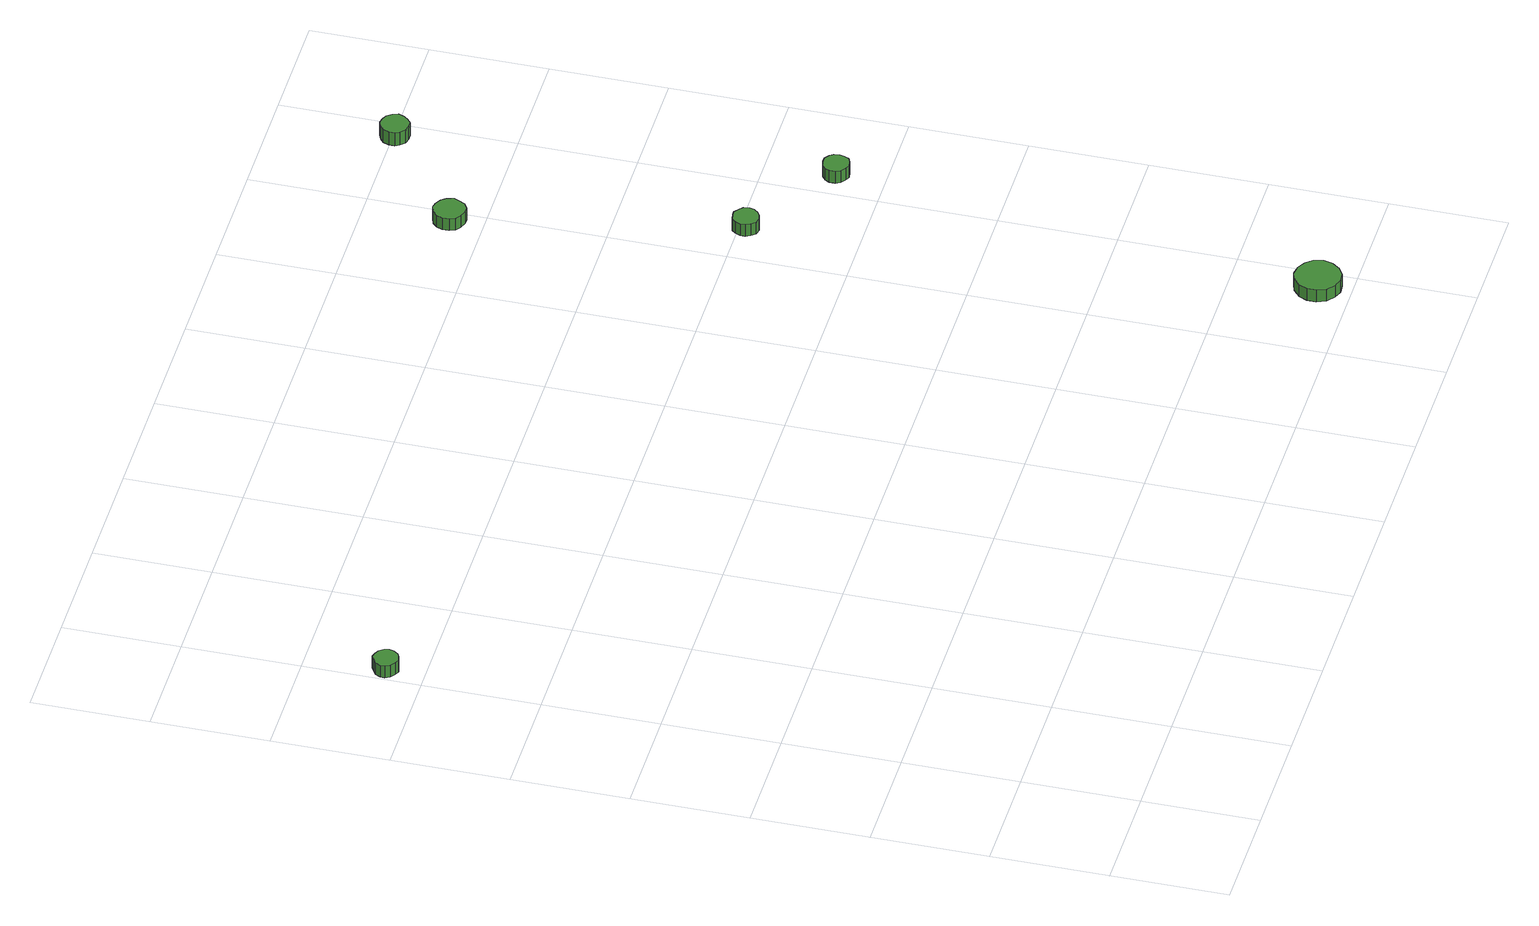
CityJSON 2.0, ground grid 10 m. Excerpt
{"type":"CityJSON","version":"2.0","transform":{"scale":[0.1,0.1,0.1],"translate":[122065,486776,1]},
"CityObjects":{
"tree1":{"type":"SolitaryVegetationObject","attributes":{"function":"something"},"geometry":[{"type":"MultiSurface","lod":"1","boundaries":[[[0,1,2,3,4,5,6,7,8,9,10,11,12,13,14]],[[15,16,17,18,19,20,21,22,23,24,25,26,27,28,29]],[[0,29,28,1]],[[1,28,27,2]],[[2,27,26,3]],[[3,26,25,4]],[[4,25,24,5]],[[5,24,23,6]],[[6,23,22,7]],[[7,22,21,8]],[[8,21,20,9]],[[9,20,19,10]],[[10,19,18,11]],[[11,18,17,12]],[[12,17,16,13]],[[13,16,15,14]],[[14,15,29,0]]]}]},
"tree2":{"type":"SolitaryVegetationObject","attributes":{"function":"something"},"geometry":[{"type":"MultiSurface","lod":"1","boundaries":[[[30,31,32,33,34,35,36,37,38,39,40,41,42,43,44]],[[45,46,47,48,49,50,51,52,53,54,55,56,57,58,59]],[[30,59,58,31]],[[31,58,57,32]],[[32,57,56,33]],[[33,56,55,34]],[[34,55,54,35]],[[35,54,53,36]],[[36,53,52,37]],[[37,52,51,38]],[[38,51,50,39]],[[39,50,49,40]],[[40,49,48,41]],[[41,48,47,42]],[[42,47,46,43]],[[43,46,45,44]],[[44,45,59,30]]]}]},
"tree3":{"type":"SolitaryVegetationObject","attributes":{"function":"something"},"geometry":[{"type":"MultiSurface","lod":"1","boundaries":[[[60,61,62,63,64,65,66,67,68,69,70,71,72,73,74]],[[75,76,77,78,79,80,81,82,83,84,85,86,87,88,89]],[[60,89,88,61]],[[61,88,87,62]],[[62,87,86,63]],[[63,86,85,64]],[[64,85,84,65]],[[65,84,83,66]],[[66,83,82,67]],[[67,82,81,68]],[[68,81,80,69]],[[69,80,79,70]],[[70,79,78,71]],[[71,78,77,72]],[[72,77,76,73]],[[73,76,75,74]],[[74,75,89,60]]]}]},
"tree4":{"type":"SolitaryVegetationObject","attributes":{"function":"something"},"geometry":[{"type":"MultiSurface","lod":"1","boundaries":[[[90,91,92,93,94,95,96,97,98,99,100,101,102,103,104]],[[105,106,107,108,109,110,111,112,113,114,115,116,117,118,119]],[[90,119,118,91]],[[91,118,117,92]],[[92,117,116,93]],[[93,116,115,94]],[[94,115,114,95]],[[95,114,113,96]],[[96,113,112,97]],[[97,112,111,98]],[[98,111,110,99]],[[99,110,109,100]],[[100,109,108,101]],[[101,108,107,102]],[[102,107,106,103]],[[103,106,105,104]],[[104,105,119,90]]]}]},
"tree5":{"type":"SolitaryVegetationObject","attributes":{"function":"something"},"geometry":[{"type":"MultiSurface","lod":"1","boundaries":[[[120,121,122,123,124,125,126,127,128,129,130,131,132,133,134]],[[135,136,137,138,139,140,141,142,143,144,145,146,147,148,149]],[[120,149,148,121]],[[121,148,147,122]],[[122,147,146,123]],[[123,146,145,124]],[[124,145,144,125]],[[125,144,143,126]],[[126,143,142,127]],[[127,142,141,128]],[[128,141,140,129]],[[129,140,139,130]],[[130,139,138,131]],[[131,138,137,132]],[[132,137,136,133]],[[133,136,135,134]],[[134,135,149,120]]]}]},
"tree6":{"type":"SolitaryVegetationObject","attributes":{"function":"something"},"geometry":[{"type":"MultiSurface","lod":"1","boundaries":[[[150,151,152,153,154,155,156,157,158,159,160,161,162,163,164]],[[165,166,167,168,169,170,171,172,173,174,175,176,177,178,179]],[[150,179,178,151]],[[151,178,177,152]],[[152,177,176,153]],[[153,176,175,154]],[[154,175,174,155]],[[155,174,173,156]],[[156,173,172,157]],[[157,172,171,158]],[[158,171,170,159]],[[159,170,169,160]],[[160,169,168,161]],[[161,168,167,162]],[[162,167,166,163]],[[163,166,165,164]],[[164,165,179,150]]]}]}
},
"vertices":[
[25,633,13],[24,637,13],[21,641,13],[17,643,13],[13,644,13],[9,642,13],[5,639,13],[3,635,13],[3,631,13],[5,627,13],[9,624,13],[13,622,13],[17,623,13],[21,625,13],[24,629,13],[24,629,1],[21,625,1],[17,623,1],[13,622,1],[9,624,1],[5,627,1],[3,631,1],[3,635,1],[5,639,1],[9,642,1],[13,644,1],[17,643,1],[21,641,1],[24,637,1],[25,633,1],
[702,29,13],[700,37,13],[695,43,13],[688,47,13],[680,48,13],[673,46,13],[666,40,13],[663,33,13],[663,25,13],[666,17,13],[673,12,13],[680,9,13],[688,10,13],[695,14,13],[700,21,13],[700,21,1],[695,14,1],[688,10,1],[680,9,1],[673,12,1],[666,17,1],[663,25,1],[663,33,1],[666,40,1],[673,46,1],[680,48,1],[688,47,1],[695,43,1],[700,37,1],[702,29,1],
[646,493,18],[645,498,18],[642,501,18],[638,504,18],[634,504,18],[629,503,18],[626,500,18],[624,495,18],[624,491,18],[626,487,18],[629,483,18],[634,482,18],[638,483,18],[642,485,18],[645,489,18],[645,489,6],[642,485,6],[638,483,6],[634,482,6],[629,483,6],[626,487,6],[624,491,6],[624,495,6],[626,500,6],[629,503,6],[634,504,6],[638,504,6],[642,501,6],[645,498,6],[646,493,6],
[602,728,15],[600,734,15],[597,738,15],[592,741,15],[587,742,15],[581,740,15],[577,736,15],[575,731,15],[575,725,15],[577,720,15],[581,717,15],[587,715,15],[592,715,15],[597,718,15],[600,723,15],[600,723,3],[597,718,3],[592,715,3],[587,715,3],[581,717,3],[577,720,3],[575,725,3],[575,731,3],[577,736,3],[581,740,3],[587,742,3],[592,741,3],[597,738,3],[600,734,3],[602,728,3],
[732,440,17],[731,445,17],[729,448,17],[725,451,17],[720,451,17],[716,450,17],[712,447,17],[710,443,17],[710,438,17],[712,434,17],[716,431,17],[720,429,17],[725,430,17],[729,432,17],[731,436,17],[731,436,5],[729,432,5],[725,430,5],[720,429,5],[716,431,5],[712,434,5],[710,438,5],[710,443,5],[712,447,5],[716,450,5],[720,451,5],[725,451,5],[729,448,5],[731,445,5],[732,440,5],
[698,799,14],[696,804,14],[693,808,14],[689,810,14],[684,811,14],[679,809,14],[675,806,14],[673,801,14],[673,796,14],[675,792,14],[679,788,14],[684,787,14],[689,787,14],[693,790,14],[696,794,14],[696,794,1],[693,790,1],[689,787,1],[684,787,1],[679,788,1],[675,792,1],[673,796,1],[673,801,1],[675,806,1],[679,809,1],[684,811,1],[689,810,1],[693,808,1],[696,804,1],[698,799,1]
]}
